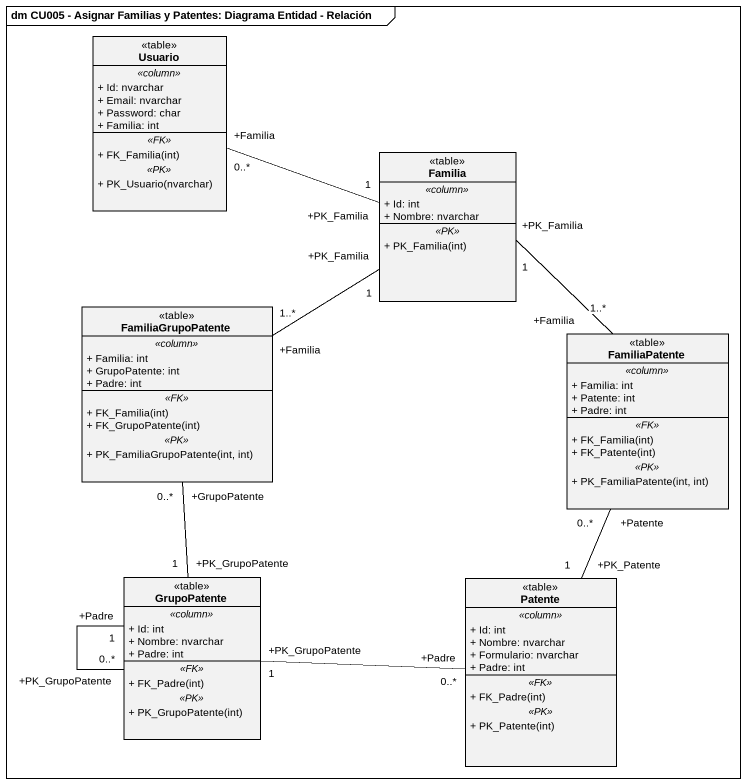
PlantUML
@startuml
mainframe dm CU005 - Asignar Familias y Patentes: Diagrama Entidad - Relación
hide circle
hide empty members
skinparam classAttributeIconSize 0
class Usuario <<table>> {
  .. <<column>> ..
  + Id: nvarchar
  + Email: nvarchar
  + Password: char
  + Familia: int
  .. <<FK>> ..
  + FK_Familia(int)
  .. <<PK>> ..
  + PK_Usuario(nvarchar)
}
class Familia <<table>> {
  .. <<column>> ..
  + Id: int
  + Nombre: nvarchar
  .. <<PK>> ..
  + PK_Familia(int)
}
class FamiliaGrupoPatente <<table>> {
  .. <<column>> ..
  + Familia: int
  + GrupoPatente: int
  + Padre: int
  .. <<FK>> ..
  + FK_Familia(int)
  + FK_GrupoPatente(int)
  .. <<PK>> ..
  + PK_FamiliaGrupoPatente(int, int)
}
class FamiliaPatente <<table>> {
  .. <<column>> ..
  + Familia: int
  + Patente: int
  + Padre: int
  .. <<FK>> ..
  + FK_Familia(int)
  + FK_Patente(int)
  .. <<PK>> ..
  + PK_FamiliaPatente(int, int)
}
class GrupoPatente <<table>> {
  .. <<column>> ..
  + Id: int
  + Nombre: nvarchar
  + Padre: int
  .. <<FK>> ..
  + FK_Padre(int)
  .. <<PK>> ..
  + PK_GrupoPatente(int)
}
class Patente <<table>> {
  .. <<column>> ..
  + Id: int
  + Nombre: nvarchar
  + Formulario: nvarchar
  + Padre: int
  .. <<FK>> ..
  + FK_Padre(int)
  .. <<PK>> ..
  + PK_Patente(int)
}
Usuario "+Familia\n0..*" -right- "+PK_Familia\n1" Familia
FamiliaGrupoPatente "+Familia\n1..*" -up- "+PK_Familia\n1" Familia
FamiliaGrupoPatente "+GrupoPatente\n0..*" -- "+PK_GrupoPatente\n1" GrupoPatente
FamiliaPatente "+Familia\n1..*" -up- "+PK_Familia\n1" Familia
FamiliaPatente "+Patente\n0..*" -- "+PK_Patente\n1" Patente
GrupoPatente "+Padre\n1" -- "+PK_GrupoPatente\n0..*" GrupoPatente
Patente "+Padre\n0..*" -left- "+PK_GrupoPatente\n1" GrupoPatente
@enduml
